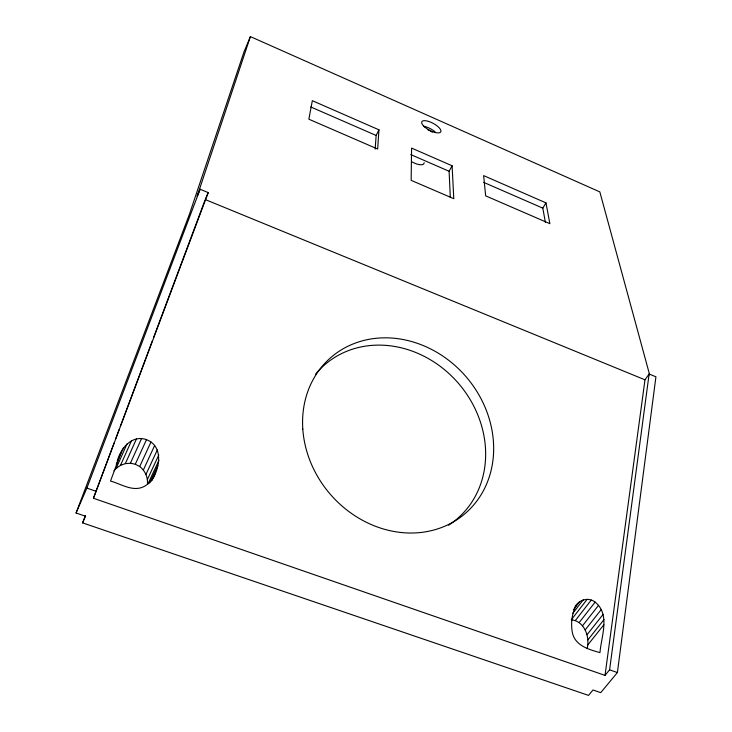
<?xml version="1.0" encoding="UTF-8"?>
<svg xmlns="http://www.w3.org/2000/svg" width="732" height="732" viewBox="0 0 732 732"><rect width="100%" height="100%" fill="white"/><g stroke="black" fill="none" stroke-linecap="round" stroke-linejoin="round"><path stroke-width="1.1" d="M576.523 604.852C571.829 613.041 570.695 623.289 572.332 632.503C574.94 645.606 588.876 649.54 599.975 652.633C601.201 636.63 610.616 614.505 595.125 602.116C588.629 596.891 579.058 599.645 575.142 606.645M587.174 648.424C590.038 636.941 584.529 621.075 571.299 619.803M378.956 129.829L377.657 149.026L308.858 119.197L312.335 100.687L378.956 129.829L376.138 135.466L375.159 149.108M85.406 515.392L82.597 522.877L588.528 695.4L592.984 689.992L600.725 692.646L617.405 672.552L655.927 376.806L649.128 374.006L644.984 379.817L605.016 675.389L93.44 498.254L114.274 442.586M605.016 675.389L609.591 669.835L649.128 374.006M152 480.119C159.997 467.775 163.483 446.172 146.492 439.648C132.071 434.515 120.597 448.249 117.34 460.904M649.668 374.885L599.837 191.903L250.399 36.6L197.137 196.24L200.101 189.259L208.227 192.598L93.44 498.254M121 452.678L110.514 481.061C121.329 484.008 133.187 492.435 144.469 486.313C149.264 483.568 152.887 479.195 154.855 474.043M115.473 439.374L119.481 428.668M120.286 426.527L152.338 340.874M153.537 337.662L204.823 200.623M82.597 522.877L85.525 516.234L76.073 512.995L189.304 214.613L244.067 51.716L250.399 36.6M76.073 512.995L86.879 488.088L200.101 189.259M208.227 192.598L205.225 199.552L644.984 379.817M116.196 464.253L123.516 447.792M113.954 470.859L116.095 468.407L127.103 443.711M116.095 468.407L120.469 465.387L131.513 440.71M120.469 465.387L125.346 463.621L136.436 438.971M125.346 463.621L130.406 463.228L141.541 438.614M130.406 463.228L135.301 464.216L146.492 439.648M147.489 483.742C147.946 477.145 144.973 470.539 139.711 466.531L150.957 442.009M143.344 470.008L154.644 445.532M145.961 474.409L157.307 449.979M147.388 479.46L158.771 455.066M147.992 483.797L158.917 460.455M149.667 483.019L157.755 465.781M151.469 481.016L152.412 478.984M450.317 197.53L449.109 171.27L452.102 165.771L411.576 148.084L411.164 180.356L453.785 198.692L452.102 165.771M545.404 222.455L542.805 208.144L545.971 202.874L483.642 175.616L485.655 195.847L549.878 223.69L545.971 202.874M573.366 609.802L579.579 601.75M572.863 613.251L583.221 599.837M571.985 618.915L587.201 599.261M575.325 620.553L591.264 600.039M579.14 622.593L595.125 602.116M582.507 625.787L598.529 605.355M585.188 629.932L601.265 609.536M587.018 634.754L603.131 614.395M587.86 639.924L604.01 619.592M587.659 645.093L603.836 624.799M86.879 488.088L96.45 491.419M609.591 669.835L617.405 672.552M410.743 154.571L449.109 171.27M310.707 106.936L376.138 135.466M483.715 182.378L542.805 208.144M135.301 464.216L139.711 466.531M423.672 126.206A10.705 3.944 28.1 0 1 435.229 131.998M424.157 162.724A10.568 4.117 28 0 1 412.125 161.946M427.525 129.509A10.696 3.953 28.1 0 1 432.31 132.199M315.602 374.144A101.583 89.02 49.6 0 1 457.683 382.461A101.583 89.02 49.6 0 1 448.542 525.228M424.597 126.92A10.733 3.907 28.1 0 0 440.664 132.016A10.733 3.907 28.1 0 0 428.659 121.42A10.733 3.907 28.1 0 0 424.597 126.92M302.801 429.062A102.928 89.78 49.5 0 0 451.525 522.941A102.928 89.78 49.5 0 0 440.051 354.27A102.928 89.78 49.5 0 0 302.801 429.062"/></g></svg>
